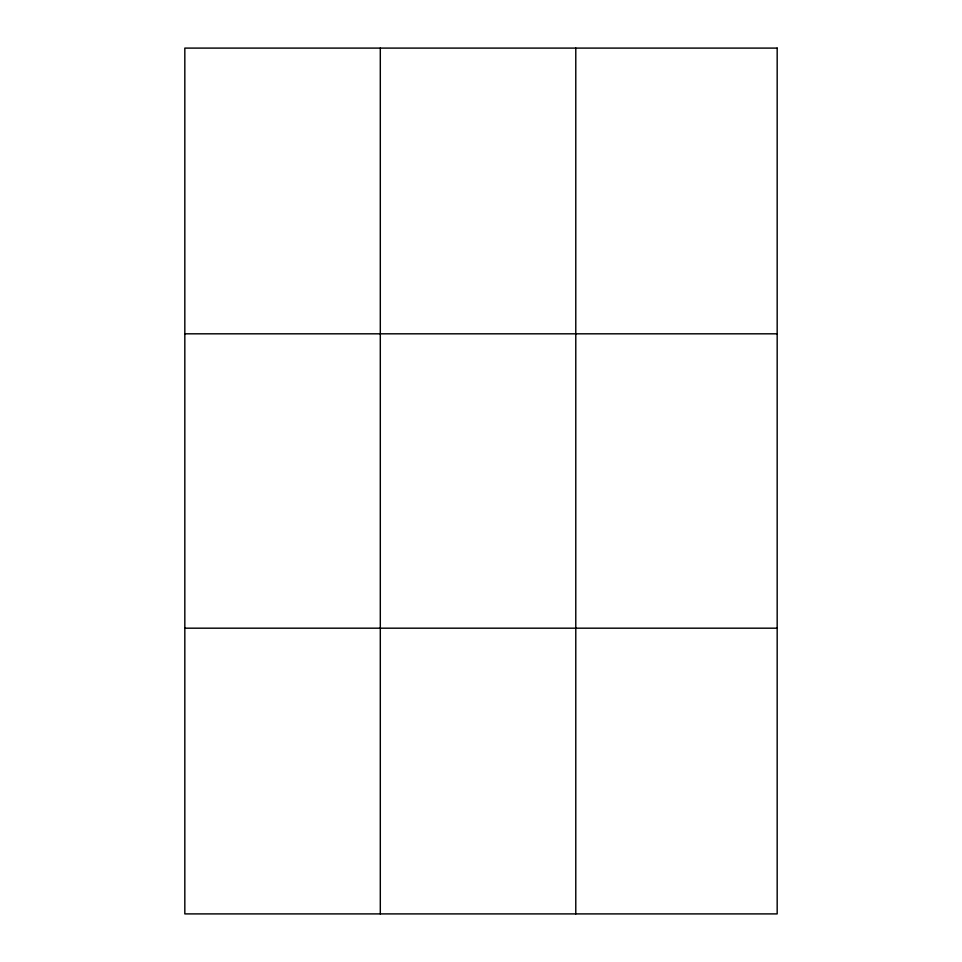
<?xml version="1.0" encoding="UTF-8"?>
<svg xmlns="http://www.w3.org/2000/svg" width="962" height="962" viewBox="0 0 962 962"><rect width="100%" height="100%" fill="white"/><g stroke="black" fill="none" stroke-linecap="round" stroke-linejoin="round"><path stroke-width="1.44" d="M380.303 48.1L380.303 913.9M575.781 48.1L575.781 913.9M184.824 333.814L777.176 333.814M184.824 628.186L777.176 628.186M777.176 48.1L777.176 913.9L184.824 913.9L184.824 48.1L777.176 48.1"/></g></svg>
